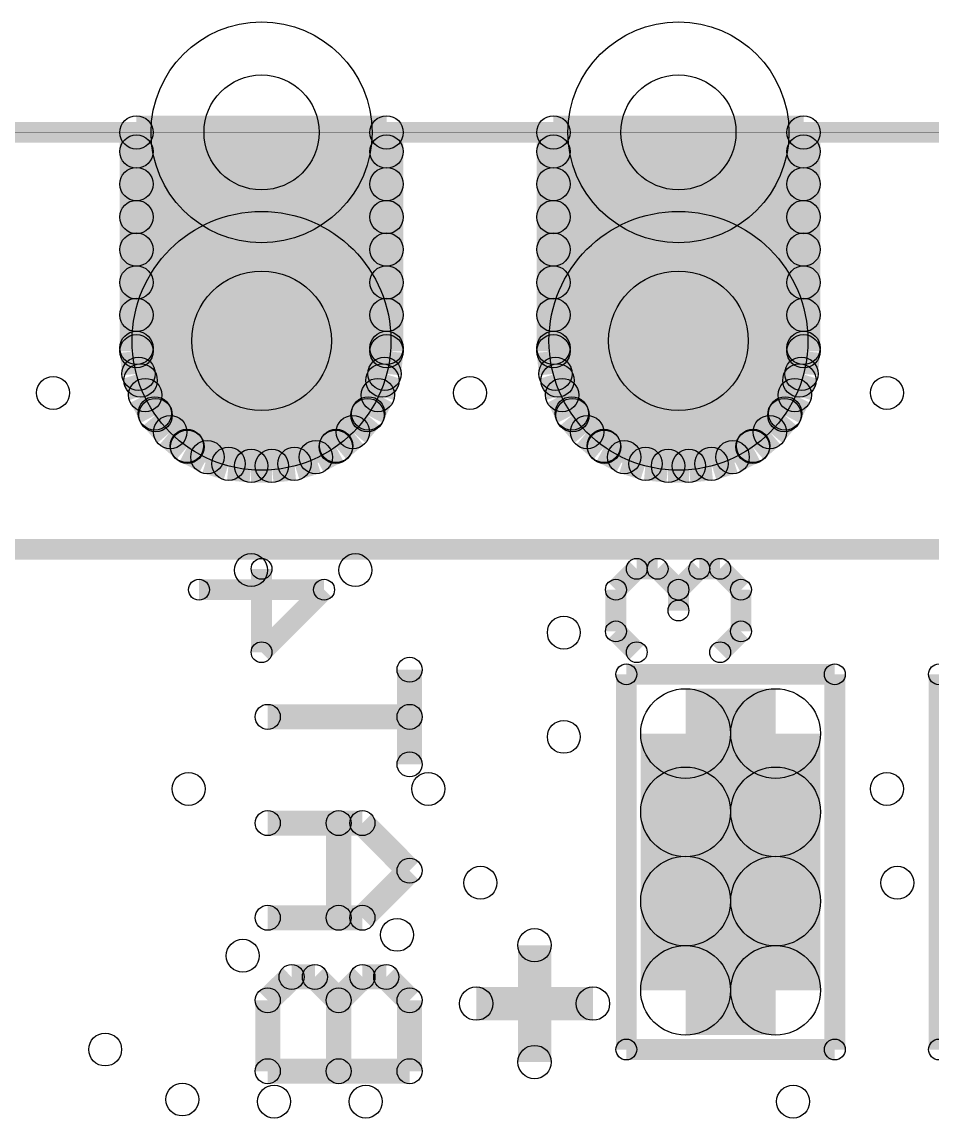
# Model space of a CAD drawing. Extents: x 0 to 26.8, y 0 to 19.7.
# Drawn here: x 12.32 to 17.86, y 13.06 to 19.74 of the extents above; entities that cross this region are included whole.
import ezdxf

# ---------------------------------------------------------------- set-up
doc = ezdxf.new("R2010")
doc.units = 0
doc.layers.get('0').update_dxf_attribs({"linetype": 'CONTINUOUS'})
for name, color, linetype in [('SEEEDSTUDIOXIAONRF52840V1_1_GBO', 7, 'CONTINUOUS'), ('SEEEDSTUDIOXIAONRF52840V1_1_GBS', 6, 'CONTINUOUS'), ('SEEEDSTUDIOXIAONRF52840V1_1_TXT', 12, 'CONTINUOUS')]:
    doc.layers.add(name, color=color, linetype=linetype)

# ---------------------------------------------------------------- blocks, each defined once
blk = doc.blocks.new('ROUND_3')
blk.add_circle((0, 0), 0.0635)
blk = doc.blocks.new('ROUND_18')
blk.add_circle((0, 0), 0.1016)
blk = doc.blocks.new('ROUND_19')
blk.add_circle((0, 0), 0.0762)
blk = doc.blocks.new('ROUND_26')
blk.add_circle((0, 0), 0.7887)
blk = doc.blocks.new('ROUND_27')
blk.add_circle((0, 0), 0.6731)
blk = doc.blocks.new('ROUND_21')
blk.add_circle((0, 0), 0.2731)
blk = doc.blocks.new('ROUND_85')
blk.add_circle((0, 0), 0.1003)
blk = doc.blocks.new('ROUND_86')
blk.add_circle((0, 0), 0.3505)
blk = doc.blocks.new('ROUND_87')
blk.add_circle((0, 0), 0.4254)

msp = doc.modelspace()

# ---------------------------------------------------------------- linework, layer by layer
at = {"layer": 'SEEEDSTUDIOXIAONRF52840V1_1_GBO'}
for points, const_width in [([(7.4295, 19.0627), (25.2095, 19.0627)], 0.127), ([(24.892, 19.0627), (7.747, 19.0627)], 0.00254), ([(25.2095, 16.5227), (7.4295, 16.5227)], 0.127), ([(13.7795, 15.89532), (13.7795, 16.40332)], 0.127), ([(16.0655, 16.40332), (15.9385, 16.27632)], 0.127), ([(16.1925, 16.40332), (16.0655, 16.40332)], 0.127), ([(16.3195, 16.27632), (16.1925, 16.40332)], 0.127), ([(16.3195, 16.27632), (16.4465, 16.40332)], 0.127), ([(16.4465, 16.40332), (16.5735, 16.40332)], 0.127), ([(16.5735, 16.40332), (16.7005, 16.27632)], 0.127), ([(13.3985, 16.27632), (14.1605, 16.27632)], 0.127), ([(14.1605, 16.27632), (13.7795, 15.89532)], 0.127), ([(15.9385, 16.27632), (15.9385, 16.02232)], 0.127), ([(16.3195, 16.14932), (16.3195, 16.27632)], 0.127), ([(16.7005, 16.27632), (16.7005, 16.02232)], 0.127), ([(15.9385, 16.02232), (16.0655, 15.89532)], 0.127), ([(16.7005, 16.02232), (16.5735, 15.89532)], 0.127), ([(14.6812, 15.21206), (14.6812, 15.78864)], 0.1524), ([(17.272, 15.7607), (16.002, 15.7607)], 0.127), ([(16.002, 15.7607), (16.002, 13.4747)], 0.127), ([(17.272, 13.4747), (17.272, 15.7607)], 0.127), ([(19.177, 15.7607), (17.907, 15.7607)], 0.127), ([(17.907, 15.7607), (17.907, 13.4747)], 0.127), ([(14.6812, 15.50162), (13.8176, 15.50162)], 0.1524), ([(14.39418, 14.85392), (13.8176, 14.85392)], 0.1524), ([(14.2494, 14.27734), (14.2494, 14.85392)], 0.1524), ([(14.39418, 14.85392), (14.6812, 14.56436)], 0.1524), ([(14.6812, 14.56436), (14.39418, 14.27734)], 0.1524), ([(14.39418, 14.27734), (13.8176, 14.27734)], 0.1524), ([(15.4432, 14.1097), (15.4432, 13.3985)], 0.2032), ([(13.8176, 13.77442), (13.96238, 13.91666)], 0.1524), ([(13.96238, 13.91666), (14.10462, 13.91666)], 0.1524), ([(14.10462, 13.91666), (14.2494, 13.77442)], 0.1524), ([(14.2494, 13.77442), (14.39418, 13.91666)], 0.1524), ([(14.39418, 13.91666), (14.53896, 13.91666)], 0.1524), ([(14.53896, 13.91666), (14.6812, 13.77442)], 0.1524), ([(13.8176, 13.34262), (13.8176, 13.77442)], 0.1524), ([(14.2494, 13.77442), (14.2494, 13.34262)], 0.1524), ([(14.6812, 13.77442), (14.6812, 13.34262)], 0.1524), ([(15.7988, 13.7541), (15.0876, 13.7541)], 0.2032), ([(16.002, 13.4747), (17.272, 13.4747)], 0.127), ([(17.907, 13.4747), (19.177, 13.4747)], 0.127), ([(14.6812, 13.34262), (13.8176, 13.34262)], 0.1524)]:
    msp.add_lwpolyline(points, dxfattribs=dict(at, const_width=const_width))
at = {"layer": 'SEEEDSTUDIOXIAONRF52840V1_1_GBS'}
for points, const_width in [([(13.0175, 19.0627), (14.5415, 19.0627)], 0.2032), ([(13.0175, 17.7292), (13.0175, 19.0627)], 0.2032), ([(14.5415, 19.0627), (14.5415, 17.7292)], 0.2032), ([(15.5575, 17.7292), (15.5575, 19.0627)], 0.2032), ([(15.5575, 19.0627), (17.0815, 19.0627)], 0.2032), ([(17.0815, 19.0627), (17.0815, 17.7292)], 0.2032), ([(24.892, 19.0627), (7.747, 19.0627)], 0.00254), ([(14.5415, 18.94586), (13.0175, 18.94586)], 0.2032), ([(15.5575, 18.94586), (17.0815, 18.94586)], 0.2032), ([(13.0175, 18.74774), (14.5415, 18.74774)], 0.2032), ([(17.0815, 18.74774), (15.5575, 18.74774)], 0.2032), ([(14.5415, 18.54708), (13.0175, 18.54708)], 0.2032), ([(15.5575, 18.54708), (17.0815, 18.54708)], 0.2032), ([(13.0175, 18.34896), (14.5415, 18.34896)], 0.2032), ([(17.0815, 18.34896), (15.5575, 18.34896)], 0.2032), ([(14.5415, 18.1483), (13.0175, 18.1483)], 0.2032), ([(15.5575, 18.1483), (17.0815, 18.1483)], 0.2032), ([(13.0175, 17.95018), (14.5415, 17.95018)], 0.2032), ([(17.0815, 17.95018), (15.5575, 17.95018)], 0.2032), ([(14.5415, 17.74952), (13.0175, 17.74952)], 0.2032), ([(15.5575, 17.74952), (17.0815, 17.74952)], 0.2032), ([(13.0302, 17.59204), (13.0175, 17.7292)], 0.2032), ([(14.5415, 17.7292), (14.5288, 17.59204)], 0.2032), ([(15.5702, 17.59204), (15.5575, 17.7292)], 0.2032), ([(17.0815, 17.7292), (17.0688, 17.59204)], 0.2032), ([(13.07084, 17.4625), (13.0302, 17.59204)], 0.2032), ([(13.0429, 17.5514), (14.5161, 17.5514)], 0.2032), ([(14.5288, 17.59204), (14.48816, 17.4625)], 0.2032), ([(15.61084, 17.4625), (15.5702, 17.59204)], 0.2032), ([(17.0561, 17.5514), (15.5829, 17.5514)], 0.2032), ([(17.0688, 17.59204), (17.02816, 17.4625)], 0.2032), ([(13.13434, 17.34058), (13.07084, 17.4625)], 0.2032), ([(14.48816, 17.4625), (14.42466, 17.34058)], 0.2032), ([(15.67434, 17.34058), (15.61084, 17.4625)], 0.2032), ([(17.02816, 17.4625), (16.96466, 17.34058)], 0.2032), ([(14.42974, 17.35074), (13.12926, 17.35074)], 0.2032), ([(13.22324, 17.23644), (13.13434, 17.34058)], 0.2032), ([(14.42466, 17.34058), (14.33576, 17.23644)], 0.2032), ([(15.66926, 17.35074), (16.96974, 17.35074)], 0.2032), ([(15.76324, 17.23644), (15.67434, 17.34058)], 0.2032), ([(16.96466, 17.34058), (16.87576, 17.23644)], 0.2032), ([(13.32738, 17.14754), (13.22324, 17.23644)], 0.2032), ([(14.33576, 17.23644), (14.23162, 17.14754)], 0.2032), ([(15.86738, 17.14754), (15.76324, 17.23644)], 0.2032), ([(16.87576, 17.23644), (16.77162, 17.14754)], 0.2032), ([(13.32484, 17.15262), (14.23416, 17.15262)], 0.2032), ([(13.4493, 17.08404), (13.32738, 17.14754)], 0.2032), ([(14.23162, 17.14754), (14.1097, 17.08404)], 0.2032), ([(16.77416, 17.15262), (15.86484, 17.15262)], 0.2032), ([(15.9893, 17.08404), (15.86738, 17.14754)], 0.2032), ([(16.77162, 17.14754), (16.6497, 17.08404)], 0.2032), ([(13.57884, 17.0434), (13.4493, 17.08404)], 0.2032), ([(14.1097, 17.08404), (13.98016, 17.0434)], 0.2032), ([(16.11884, 17.0434), (15.9893, 17.08404)], 0.2032), ([(16.6497, 17.08404), (16.52016, 17.0434)], 0.2032), ([(13.716, 17.0307), (13.57884, 17.0434)], 0.2032), ([(13.843, 17.0307), (13.716, 17.0307)], 0.2032), ([(13.98016, 17.0434), (13.843, 17.0307)], 0.2032), ([(16.256, 17.0307), (16.11884, 17.0434)], 0.2032), ([(16.383, 17.0307), (16.256, 17.0307)], 0.2032), ([(16.52016, 17.0434), (16.383, 17.0307)], 0.2032), ([(16.36268, 13.83538), (16.36268, 15.40002)], 0.5461), ([(16.36268, 15.40002), (16.91132, 15.40002)], 0.5461), ([(16.91132, 15.40002), (16.91132, 13.83538)], 0.5461), ([(16.91132, 14.9225), (16.36268, 14.9225)], 0.5461), ([(16.36268, 14.37894), (16.91132, 14.37894)], 0.5461), ([(16.91132, 13.83538), (16.36268, 13.83538)], 0.5461)]:
    msp.add_lwpolyline(points, dxfattribs=dict(at, const_width=const_width))

# ---------------------------------------------------------------- block references
at = {"layer": 'SEEEDSTUDIOXIAONRF52840V1_1_GBO'}
for name, p in [('ROUND_3', (13.7795, 16.40332)), ('ROUND_3', (16.0655, 16.40332)), ('ROUND_3', (16.1925, 16.40332)), ('ROUND_3', (16.4465, 16.40332)), ('ROUND_3', (16.5735, 16.40332)), ('ROUND_3', (13.3985, 16.27632)), ('ROUND_3', (14.1605, 16.27632)), ('ROUND_3', (14.1605, 16.27632)), ('ROUND_3', (15.9385, 16.27632)), ('ROUND_3', (16.3195, 16.27632)), ('ROUND_3', (16.3195, 16.27632)), ('ROUND_3', (16.7005, 16.27632)), ('ROUND_3', (16.7005, 16.27632)), ('ROUND_3', (16.3195, 16.14932)), ('ROUND_3', (15.9385, 16.02232)), ('ROUND_3', (16.7005, 16.02232)), ('ROUND_3', (13.7795, 15.89532)), ('ROUND_3', (16.0655, 15.89532)), ('ROUND_3', (16.5735, 15.89532)), ('ROUND_19', (14.6812, 15.78864)), ('ROUND_3', (16.002, 15.7607)), ('ROUND_3', (17.272, 15.7607)), ('ROUND_3', (17.907, 15.7607)), ('ROUND_19', (13.8176, 15.50162)), ('ROUND_19', (14.6812, 15.50162)), ('ROUND_19', (14.6812, 15.21206)), ('ROUND_19', (13.8176, 14.85392)), ('ROUND_19', (14.2494, 14.85392)), ('ROUND_19', (14.39418, 14.85392)), ('ROUND_19', (14.39418, 14.85392)), ('ROUND_19', (14.6812, 14.56436)), ('ROUND_19', (13.8176, 14.27734)), ('ROUND_19', (14.2494, 14.27734)), ('ROUND_19', (14.39418, 14.27734)), ('ROUND_19', (14.39418, 14.27734)), ('ROUND_18', (15.4432, 14.1097)), ('ROUND_19', (13.96238, 13.91666)), ('ROUND_19', (14.10462, 13.91666)), ('ROUND_19', (14.39418, 13.91666)), ('ROUND_19', (14.53896, 13.91666)), ('ROUND_19', (13.8176, 13.77442)), ('ROUND_19', (14.2494, 13.77442)), ('ROUND_19', (14.2494, 13.77442)), ('ROUND_19', (14.6812, 13.77442)), ('ROUND_19', (14.6812, 13.77442)), ('ROUND_18', (15.0876, 13.7541)), ('ROUND_18', (15.7988, 13.7541)), ('ROUND_18', (15.4432, 13.3985)), ('ROUND_3', (16.002, 13.4747)), ('ROUND_3', (16.002, 13.4747)), ('ROUND_3', (17.272, 13.4747)), ('ROUND_3', (17.907, 13.4747)), ('ROUND_3', (17.907, 13.4747)), ('ROUND_19', (13.8176, 13.34262)), ('ROUND_19', (14.2494, 13.34262)), ('ROUND_19', (14.6812, 13.34262))]:
    msp.add_blockref(name, p, dxfattribs=at)
at = {"layer": 'SEEEDSTUDIOXIAONRF52840V1_1_GBS'}
for name, p in [('ROUND_27', (13.7795, 19.0627)), ('ROUND_27', (16.3195, 19.0627)), ('ROUND_18', (13.0175, 19.0627)), ('ROUND_18', (13.0175, 19.0627)), ('ROUND_18', (14.5415, 19.0627)), ('ROUND_18', (15.5575, 19.0627)), ('ROUND_18', (17.0815, 19.0627)), ('ROUND_18', (13.0175, 18.94586)), ('ROUND_18', (14.5415, 18.94586)), ('ROUND_18', (15.5575, 18.94586)), ('ROUND_18', (17.0815, 18.94586)), ('ROUND_18', (13.0175, 18.74774)), ('ROUND_18', (14.5415, 18.74774)), ('ROUND_18', (15.5575, 18.74774)), ('ROUND_18', (17.0815, 18.74774)), ('ROUND_18', (13.0175, 18.54708)), ('ROUND_18', (14.5415, 18.54708)), ('ROUND_18', (15.5575, 18.54708)), ('ROUND_18', (17.0815, 18.54708)), ('ROUND_26', (13.7795, 17.7927)), ('ROUND_26', (16.3195, 17.7927)), ('ROUND_18', (13.0175, 18.34896)), ('ROUND_18', (14.5415, 18.34896)), ('ROUND_18', (15.5575, 18.34896)), ('ROUND_18', (17.0815, 18.34896)), ('ROUND_18', (13.0175, 18.1483)), ('ROUND_18', (14.5415, 18.1483)), ('ROUND_18', (15.5575, 18.1483)), ('ROUND_18', (17.0815, 18.1483)), ('ROUND_18', (13.0175, 17.95018)), ('ROUND_18', (14.5415, 17.95018)), ('ROUND_18', (15.5575, 17.95018)), ('ROUND_18', (17.0815, 17.95018)), ('ROUND_18', (13.0175, 17.74952)), ('ROUND_18', (14.5415, 17.74952)), ('ROUND_18', (15.5575, 17.74952)), ('ROUND_18', (17.0815, 17.74952)), ('ROUND_18', (13.0175, 17.7292)), ('ROUND_18', (14.5415, 17.7292)), ('ROUND_18', (15.5575, 17.7292)), ('ROUND_18', (17.0815, 17.7292)), ('ROUND_18', (13.0302, 17.59204)), ('ROUND_18', (13.0429, 17.5514)), ('ROUND_18', (14.5161, 17.5514)), ('ROUND_18', (14.5288, 17.59204)), ('ROUND_18', (15.5702, 17.59204)), ('ROUND_18', (15.5829, 17.5514)), ('ROUND_18', (17.0561, 17.5514)), ('ROUND_18', (17.0688, 17.59204)), ('ROUND_18', (17.0688, 17.59204)), ('ROUND_18', (13.07084, 17.4625)), ('ROUND_18', (14.48816, 17.4625)), ('ROUND_18', (15.61084, 17.4625)), ('ROUND_18', (17.02816, 17.4625)), ('ROUND_18', (13.12926, 17.35074)), ('ROUND_18', (13.13434, 17.34058)), ('ROUND_18', (14.42466, 17.34058)), ('ROUND_18', (14.42974, 17.35074)), ('ROUND_18', (15.66926, 17.35074)), ('ROUND_18', (15.67434, 17.34058)), ('ROUND_18', (16.96466, 17.34058)), ('ROUND_18', (16.96974, 17.35074)), ('ROUND_18', (13.22324, 17.23644)), ('ROUND_18', (14.33576, 17.23644)), ('ROUND_18', (15.76324, 17.23644)), ('ROUND_18', (16.87576, 17.23644)), ('ROUND_18', (13.32484, 17.15262)), ('ROUND_18', (13.32738, 17.14754)), ('ROUND_18', (14.23162, 17.14754)), ('ROUND_18', (14.23416, 17.15262)), ('ROUND_18', (15.86484, 17.15262)), ('ROUND_18', (15.86738, 17.14754)), ('ROUND_18', (16.77162, 17.14754)), ('ROUND_18', (16.77416, 17.15262)), ('ROUND_18', (13.4493, 17.08404)), ('ROUND_18', (14.1097, 17.08404)), ('ROUND_18', (15.9893, 17.08404)), ('ROUND_18', (16.6497, 17.08404)), ('ROUND_18', (13.57884, 17.0434)), ('ROUND_18', (13.716, 17.0307)), ('ROUND_18', (13.843, 17.0307)), ('ROUND_18', (13.98016, 17.0434)), ('ROUND_18', (16.11884, 17.0434)), ('ROUND_18', (16.256, 17.0307)), ('ROUND_18', (16.383, 17.0307)), ('ROUND_18', (16.52016, 17.0434)), ('ROUND_21', (16.36268, 15.40002)), ('ROUND_21', (16.91132, 15.40002)), ('ROUND_21', (16.36268, 14.9225)), ('ROUND_21', (16.91132, 14.9225)), ('ROUND_21', (16.36268, 14.37894)), ('ROUND_21', (16.91132, 14.37894)), ('ROUND_21', (16.36268, 13.83538)), ('ROUND_21', (16.36268, 13.83538)), ('ROUND_21', (16.91132, 13.83538))]:
    msp.add_blockref(name, p, dxfattribs=at)
at = {"layer": 'SEEEDSTUDIOXIAONRF52840V1_1_TXT'}
for name, p in [('ROUND_86', (13.7795, 19.0627)), ('ROUND_86', (16.3195, 19.0627)), ('ROUND_87', (13.7795, 17.7927)), ('ROUND_87', (16.3195, 17.7927)), ('ROUND_85', (12.5095, 17.4752)), ('ROUND_85', (15.0495, 17.4752)), ('ROUND_85', (17.5895, 17.4752)), ('ROUND_85', (13.716, 16.3957)), ('ROUND_85', (14.351, 16.3957)), ('ROUND_85', (15.621, 16.0147)), ('ROUND_85', (15.621, 15.3797)), ('ROUND_85', (13.335, 15.0622)), ('ROUND_85', (14.7955, 15.0622)), ('ROUND_85', (17.5895, 15.0622)), ('ROUND_85', (15.113, 14.4907)), ('ROUND_85', (17.653, 14.4907)), ('ROUND_85', (14.605, 14.1732)), ('ROUND_85', (13.6652, 14.0462)), ('ROUND_85', (12.827, 13.4747)), ('ROUND_85', (13.2969, 13.1699)), ('ROUND_85', (13.8557, 13.1572)), ('ROUND_85', (14.4145, 13.1572)), ('ROUND_85', (17.018, 13.1572))]:
    msp.add_blockref(name, p, dxfattribs=at)

doc.saveas('drawing.dxf')
